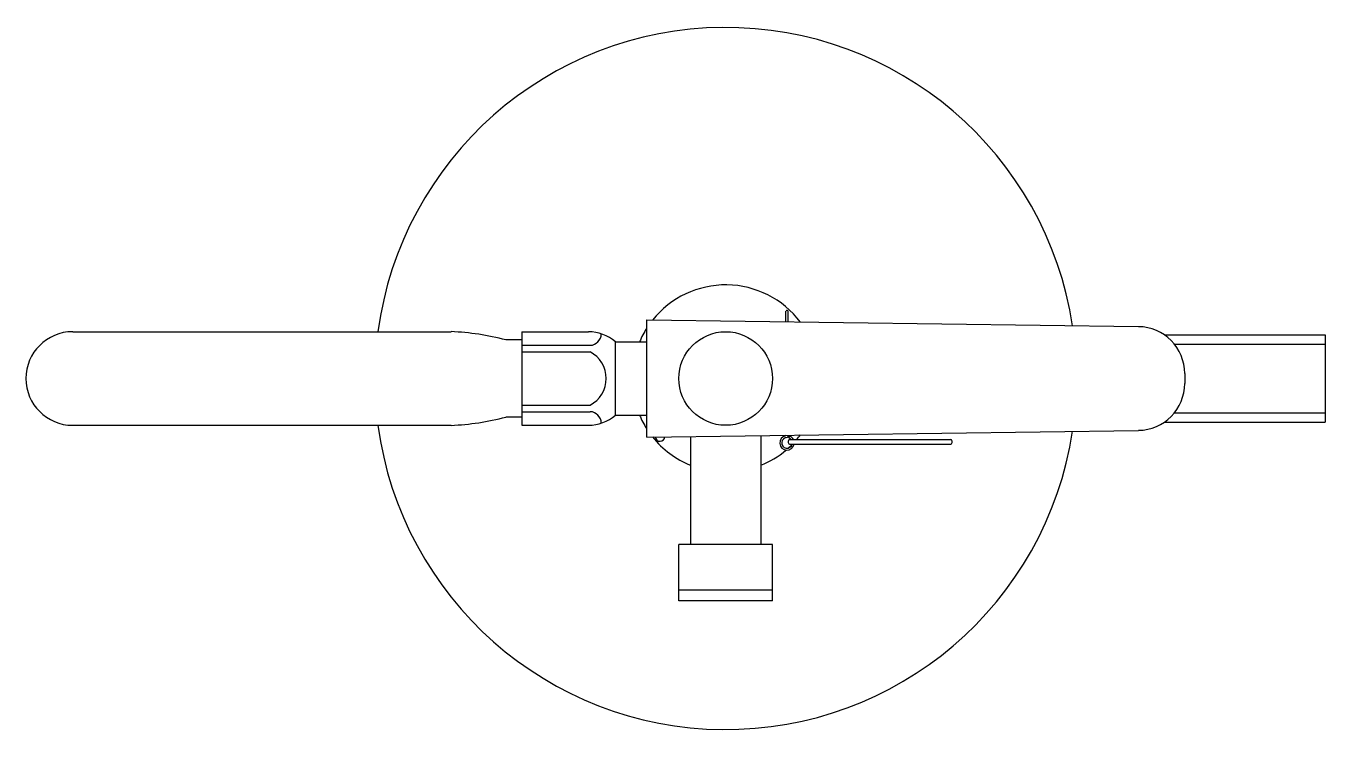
# Model space of a CAD drawing. Header units: millimetres. Extents: x 3552052 to 4144896, y -707811 to -630695.
# Drawn here: x 4144674.1 to 4144896.2, y -706678.2 to -706557.7 of the extents above; entities that cross this region are included whole.
import ezdxf

# ---------------------------------------------------------------- set-up
doc = ezdxf.new("R2010")
doc.units = ezdxf.units.MM
doc.header["$LTSCALE"] = 6
doc.header["$MEASUREMENT"] = 0
doc.layers.get('0').update_dxf_attribs({"linetype": 'CONTINUOUS', "lineweight": 0})
doc.layers.add('dwgmodels.com', color=250, linetype='CONTINUOUS')

# ---------------------------------------------------------------- blocks, each defined once
blk = doc.blocks.new('Fire Extinguisher_top_dwgmodels.com')
at = {"color": 0}
for p, q in [((10.31, 9.68), (10.31, 11.5)), ((10.66, 9.67), (10.66, 11.5)), ((-13.51, -10), (-13.51, 10)), ((-13.51, 10), (70.6, 8.86)), ((-111.65, 8), (-46.96, 8)), ((-34.87, 8), (-34.87, -8)), ((-34.87, 8), (-23.48, 8)), ((74.98, 7.47), (102.49, 7.47)), ((102.49, 7.47), (102.49, -7.47)), ((-34.94, 6.6), (-37.6, 6.6)), ((-34.87, 4.55), (-23.19, 4.55)), ((-34.75, 5.68), (-23.19, 5.68)), ((-18.87, 6.28), (-18.87, -6.28)), ((-18.87, 6.28), (-13.51, 6.28)), ((76.72, 5.87), (102.49, 5.87)), ((78.49, 0.86), (78.49, -0.86)), ((-34.94, -6.6), (-37.6, -6.6)), ((-34.87, -4.55), (-23.19, -4.55)), ((-34.75, -5.68), (-23.19, -5.68)), ((-18.87, -6.28), (-13.51, -6.28)), ((76.72, -5.87), (102.49, -5.87)), ((-111.65, -8), (-46.96, -8)), ((-34.87, -8), (-23.48, -8)), ((-13.51, -10), (70.6, -8.86)), ((74.98, -7.47), (102.49, -7.47)), ((-6, -9.9), (-6, -28.4)), ((6, -9.73), (6, -28.4)), ((10.31, -9.69), (10.31, -9.68)), ((10.66, -9.93), (10.66, -9.67)), ((10.78, -10.15), (10.98, -9.86)), ((10.91, -10.42), (38.51, -10.42)), ((10.91, -11.22), (38.51, -11.22)), ((-8, -38), (-8, -28.4)), ((8, -28.4), (-8, -28.4)), ((8, -38), (8, -28.4)), ((-8, -36.1), (8, -36.1)), ((8, -38), (-8, -38))]:
    blk.add_line(p, q, dxfattribs=at)
blk.add_circle((0, 0), 8, dxfattribs=at)
for centre, radius, start, end in [((0, 0), 60, 8.6363, 172.3377), ((0, 0), 16, 37.0611, 141.3809), ((10.49, 11.46), 0.177, 14.0852, 165.9148), ((-111.65, 0), 8, 90, 270), ((-48.91, -37.02), 45.07, 75.4552, 87.5164), ((-23.63, 0.55), 7.45, 50.2127, 88.8117), ((-23.25, 7.65), 1.98, 271.9881, 358.9526), ((0, 0), 16, 147.6298, 156.9032), ((70.49, 0.86), 8, 0, 89.221), ((-25.55, 0), 5.13, 297.4534, 62.5466), ((70.49, -0.86), 8, 270.779, 0), ((-48.91, 37.02), 45.07, 272.4836, 284.5448), ((-23.63, -0.55), 7.45, 271.1883, 309.7873), ((-23.25, -7.65), 1.98, 1.0474, 88.0119), ((0, 0), 16, 203.0968, 212.3702), ((0, 0), 60, 187.6623, 351.3637), ((0, 0), 16, 218.6191, 247.9757), ((-11.23, -9.92), 0.819, 184.1848, 357.3731), ((10.49, -11.01), 1.25, 101.8101, 350.1732), ((10.49, -11.01), 0.907, 90, 346.3844), ((10.21, -9.68), 0.107, 282.2941, 2.9308), ((10.44, -9.88), 0.229, 277.2272, 346.9737), ((11.11, -10.82), 0.447, 116.5651, 243.4349), ((10.49, -11.01), 0.907, 40.2976, 70.7774), ((10.49, -11.01), 1.25, 27.9629, 66.6982), ((0, 0), 16, 319.3461, 322.9389), ((38.31, -10.82), 0.447, 296.5651, 63.4349), ((0, 0), 16, 292.0243, 310.0558), ((0, 0), 16, 312.0013, 315.4535)]:
    blk.add_arc(centre, radius, start, end, dxfattribs=at)

msp = doc.modelspace()

# ---------------------------------------------------------------- block references
at = {"layer": 'dwgmodels.com', "color": 1}
msp.add_blockref('Fire Extinguisher_top_dwgmodels.com', (4144793.75, -706617.94), dxfattribs=at)

doc.saveas('drawing.dxf')
